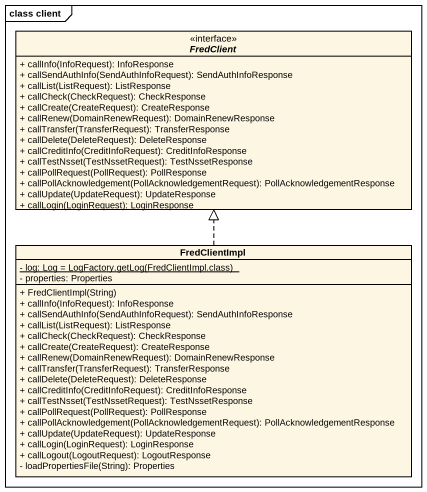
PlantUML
@startuml
mainframe class client
hide circle
hide empty members
skinparam classAttributeIconSize 0
interface FredClient <<interface>> {
  + callInfo(InfoRequest): InfoResponse
  + callSendAuthInfo(SendAuthInfoRequest): SendAuthInfoResponse
  + callList(ListRequest): ListResponse
  + callCheck(CheckRequest): CheckResponse
  + callCreate(CreateRequest): CreateResponse
  + callRenew(DomainRenewRequest): DomainRenewResponse
  + callTransfer(TransferRequest): TransferResponse
  + callDelete(DeleteRequest): DeleteResponse
  + callCreditInfo(CreditInfoRequest): CreditInfoResponse
  + callTestNsset(TestNssetRequest): TestNssetResponse
  + callPollRequest(PollRequest): PollResponse
  + callPollAcknowledgement(PollAcknowledgementRequest): PollAcknowledgementResponse
  + callUpdate(UpdateRequest): UpdateResponse
  + callLogin(LoginRequest): LoginResponse
}
class FredClientImpl {
  {static} {field} - log: Log = LogFactory.getLog(FredClientImpl.class)
  - properties: Properties
  + FredClientImpl(String)
  + callInfo(InfoRequest): InfoResponse
  + callSendAuthInfo(SendAuthInfoRequest): SendAuthInfoResponse
  + callList(ListRequest): ListResponse
  + callCheck(CheckRequest): CheckResponse
  + callCreate(CreateRequest): CreateResponse
  + callRenew(DomainRenewRequest): DomainRenewResponse
  + callTransfer(TransferRequest): TransferResponse
  + callDelete(DeleteRequest): DeleteResponse
  + callCreditInfo(CreditInfoRequest): CreditInfoResponse
  + callTestNsset(TestNssetRequest): TestNssetResponse
  + callPollRequest(PollRequest): PollResponse
  + callPollAcknowledgement(PollAcknowledgementRequest): PollAcknowledgementResponse
  + callUpdate(UpdateRequest): UpdateResponse
  + callLogin(LoginRequest): LoginResponse
  + callLogout(LogoutRequest): LogoutResponse
  - loadPropertiesFile(String): Properties
}
FredClientImpl .up.|> FredClient
@enduml
